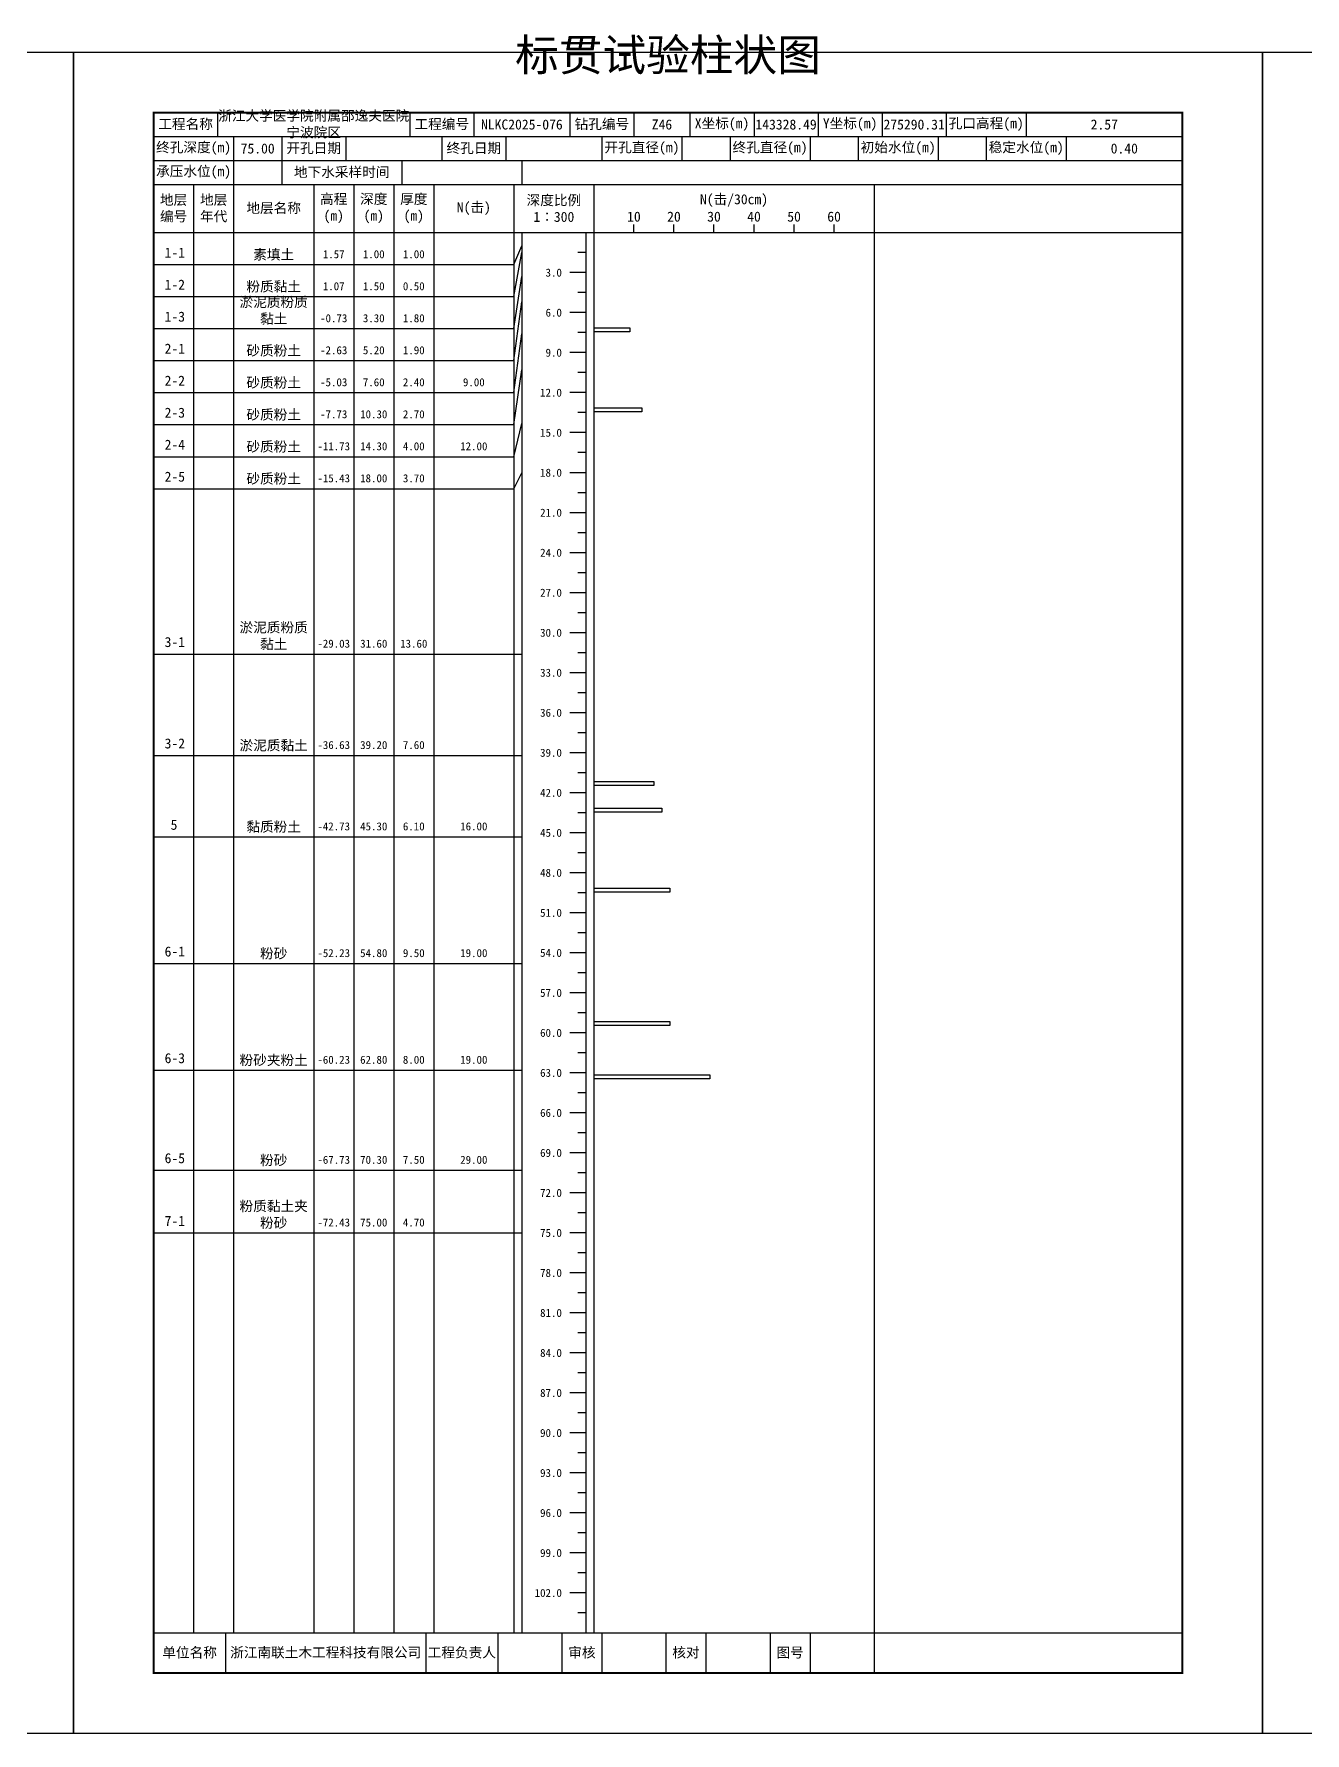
# Model space of a CAD drawing. Extents: x 297 to 65340, y 0 to 425.
# Drawn here: x 46025.1 to 46342.6, y 0 to 424.6 of the extents above; entities that cross this region are included whole.
import ezdxf
from ezdxf.enums import TextEntityAlignment as Align

# ---------------------------------------------------------------- set-up
doc = ezdxf.new("R2010")
doc.units = 0
doc.layers.add('FRAME', color=7, linetype='CONTINUOUS')
doc.layers.add('STRATUM', color=7, linetype='CONTINUOUS')
doc.styles.add('ST', font='')
doc.styles.get('ST').set_extended_font_data('SimSun')

msp = doc.modelspace()

# ---------------------------------------------------------------- linework, layer by layer
at = {"layer": 'FRAME', "color": 245, "linetype": 'Continuous'}
for points in [[(45738, 0), (46035, 0), (46035, 420), (45738, 420)], [(46035, 0), (46332, 0), (46332, 420), (46035, 420)], [(46332, 0), (46629, 0), (46629, 420), (46332, 420)]]:
    msp.add_lwpolyline(points, close=True, dxfattribs=at)
at = {"layer": 'FRAME', "linetype": 'Continuous', "const_width": 0.5}
msp.add_lwpolyline([(46055, 15), (46312, 15), (46312, 405), (46055, 405)], close=True, dxfattribs=at)
at = {"layer": 'FRAME', "color": 0, "linetype": 'Continuous'}
for points in [[(46071, 405), (46071, 399)], [(46119, 405), (46119, 399)], [(46135, 405), (46135, 399)], [(46159, 405), (46159, 399)], [(46175, 405), (46175, 399)], [(46189, 405), (46189, 399)], [(46205, 405), (46205, 399)], [(46221, 405), (46221, 399)], [(46237, 405), (46237, 399)], [(46253, 405), (46253, 399)], [(46273, 405), (46273, 399)], [(46312, 405), (46312, 399)], [(46055, 399), (46312, 399)], [(46075, 399), (46075, 393)], [(46087, 399), (46087, 393)], [(46103, 399), (46103, 393)], [(46127, 399), (46127, 393)], [(46143, 399), (46143, 393)], [(46167, 399), (46167, 393)], [(46187, 399), (46187, 393)], [(46199, 399), (46199, 393)], [(46219, 399), (46219, 393)], [(46231, 399), (46231, 393)], [(46251, 399), (46251, 393)], [(46263, 399), (46263, 393)], [(46283, 399), (46283, 393)], [(46312, 399), (46312, 393)], [(46055, 393), (46312, 393)], [(46075, 393), (46075, 387)], [(46087, 393), (46087, 387)], [(46117, 393), (46117, 387)], [(46147, 393), (46147, 387)], [(46055, 387), (46312, 387)], [(46065, 387), (46065, 25)], [(46075, 387), (46075, 25)], [(46095, 387), (46095, 25)], [(46105, 387), (46105, 25)], [(46115, 387), (46115, 25)], [(46125, 387), (46125, 25)], [(46145, 387), (46145, 25)], [(46165, 387), (46165, 25)], [(46235, 387), (46235, 25)], [(46055, 375), (46312, 375)], [(46147, 375), (46147, 25)], [(46163, 375), (46163, 25)], [(46175, 375), (46175, 377)], [(46185, 375), (46185, 377)], [(46195, 375), (46195, 377)], [(46205, 375), (46205, 377)], [(46215, 375), (46215, 377)], [(46225, 375), (46225, 377)], [(46055, 25), (46312, 25)], [(46073, 25), (46073, 15)], [(46123, 25), (46123, 15)], [(46141, 25), (46141, 15)], [(46157, 25), (46157, 15)], [(46167, 25), (46167, 15)], [(46183, 25), (46183, 15)], [(46193, 25), (46193, 15)], [(46209, 25), (46209, 15)], [(46219, 25), (46219, 15)], [(46235, 25), (46235, 15)]]:
    msp.add_lwpolyline(points, dxfattribs=at)
at = {"layer": 'STRATUM', "linetype": 'Continuous'}
for points in [[(46145, 367), (46147, 371.67)], [(46145, 359), (46147, 370)], [(46163, 370), (46161, 370)], [(46055, 367), (46065, 367)], [(46065, 367), (46075, 367)], [(46075, 367), (46095, 367)], [(46095, 367), (46105, 367)], [(46105, 367), (46115, 367)], [(46115, 367), (46125, 367)], [(46125, 367), (46145, 367)], [(46145, 351), (46147, 364)], [(46163, 365), (46159, 365)], [(46055, 359), (46065, 359)], [(46065, 359), (46075, 359)], [(46075, 359), (46095, 359)], [(46095, 359), (46105, 359)], [(46105, 359), (46115, 359)], [(46115, 359), (46125, 359)], [(46125, 359), (46145, 359)], [(46145, 343), (46147, 357.67)], [(46163, 360), (46161, 360)], [(46163, 355), (46159, 355)], [(46055, 351), (46065, 351)], [(46065, 351), (46075, 351)], [(46075, 351), (46095, 351)], [(46095, 351), (46105, 351)], [(46105, 351), (46115, 351)], [(46115, 351), (46125, 351)], [(46125, 351), (46145, 351)], [(46145, 335), (46147, 349.67)], [(46163, 350), (46161, 350)], [(46165, 351.17), (46174, 351.17), (46174, 350.17), (46165, 350.17)], [(46163, 345), (46159, 345)], [(46055, 343), (46065, 343)], [(46065, 343), (46075, 343)], [(46075, 343), (46095, 343)], [(46095, 343), (46105, 343)], [(46105, 343), (46115, 343)], [(46115, 343), (46125, 343)], [(46125, 343), (46145, 343)], [(46145, 327), (46147, 340.67)], [(46163, 340), (46161, 340)], [(46055, 335), (46065, 335)], [(46065, 335), (46075, 335)], [(46075, 335), (46095, 335)], [(46095, 335), (46105, 335)], [(46105, 335), (46115, 335)], [(46115, 335), (46125, 335)], [(46125, 335), (46145, 335)], [(46163, 335), (46159, 335)], [(46055, 327), (46065, 327)], [(46065, 327), (46075, 327)], [(46075, 327), (46095, 327)], [(46095, 327), (46105, 327)], [(46105, 327), (46115, 327)], [(46115, 327), (46125, 327)], [(46125, 327), (46145, 327)], [(46145, 319), (46147, 327.33)], [(46163, 330), (46161, 330)], [(46165, 331.17), (46177, 331.17), (46177, 330.17), (46165, 330.17)], [(46163, 325), (46159, 325)], [(46055, 319), (46065, 319)], [(46065, 319), (46075, 319)], [(46075, 319), (46095, 319)], [(46095, 319), (46105, 319)], [(46105, 319), (46115, 319)], [(46115, 319), (46125, 319)], [(46125, 319), (46145, 319)], [(46163, 320), (46161, 320)], [(46145, 311), (46147, 315)], [(46163, 315), (46159, 315)], [(46055, 311), (46065, 311)], [(46065, 311), (46075, 311)], [(46075, 311), (46095, 311)], [(46095, 311), (46105, 311)], [(46105, 311), (46115, 311)], [(46115, 311), (46125, 311)], [(46125, 311), (46145, 311)], [(46163, 310), (46161, 310)], [(46163, 305), (46159, 305)], [(46163, 300), (46161, 300)], [(46163, 295), (46159, 295)], [(46163, 290), (46161, 290)], [(46163, 285), (46159, 285)], [(46163, 280), (46161, 280)], [(46163, 275), (46159, 275)], [(46055, 269.67), (46065, 269.67)], [(46065, 269.67), (46075, 269.67)], [(46075, 269.67), (46095, 269.67)], [(46095, 269.67), (46105, 269.67)], [(46105, 269.67), (46115, 269.67)], [(46115, 269.67), (46125, 269.67)], [(46125, 269.67), (46145, 269.67)], [(46145, 269.67), (46147, 269.67)], [(46163, 270), (46161, 270)], [(46163, 265), (46159, 265)], [(46163, 260), (46161, 260)], [(46163, 255), (46159, 255)], [(46163, 250), (46161, 250)], [(46055, 244.33), (46065, 244.33)], [(46065, 244.33), (46075, 244.33)], [(46075, 244.33), (46095, 244.33)], [(46095, 244.33), (46105, 244.33)], [(46105, 244.33), (46115, 244.33)], [(46115, 244.33), (46125, 244.33)], [(46125, 244.33), (46145, 244.33)], [(46145, 244.33), (46147, 244.33)], [(46163, 245), (46159, 245)], [(46163, 240), (46161, 240)], [(46165, 237.83), (46180, 237.83), (46180, 236.83), (46165, 236.83)], [(46163, 235), (46159, 235)], [(46163, 230), (46161, 230)], [(46165, 231.17), (46182, 231.17), (46182, 230.17), (46165, 230.17)], [(46055, 224), (46065, 224)], [(46065, 224), (46075, 224)], [(46075, 224), (46095, 224)], [(46095, 224), (46105, 224)], [(46105, 224), (46115, 224)], [(46115, 224), (46125, 224)], [(46125, 224), (46145, 224)], [(46145, 224), (46147, 224)], [(46163, 225), (46159, 225)], [(46163, 220), (46161, 220)], [(46163, 215), (46159, 215)], [(46163, 210), (46161, 210)], [(46165, 211.17), (46184, 211.17), (46184, 210.17), (46165, 210.17)], [(46163, 205), (46159, 205)], [(46163, 200), (46161, 200)], [(46055, 192.33), (46065, 192.33)], [(46065, 192.33), (46075, 192.33)], [(46075, 192.33), (46095, 192.33)], [(46095, 192.33), (46105, 192.33)], [(46105, 192.33), (46115, 192.33)], [(46115, 192.33), (46125, 192.33)], [(46125, 192.33), (46145, 192.33)], [(46145, 192.33), (46147, 192.33)], [(46163, 195), (46159, 195)], [(46163, 190), (46161, 190)], [(46163, 185), (46159, 185)], [(46163, 180), (46161, 180)], [(46163, 175), (46159, 175)], [(46165, 177.83), (46184, 177.83), (46184, 176.83), (46165, 176.83)], [(46163, 170), (46161, 170)], [(46055, 165.67), (46065, 165.67)], [(46065, 165.67), (46075, 165.67)], [(46075, 165.67), (46095, 165.67)], [(46095, 165.67), (46105, 165.67)], [(46105, 165.67), (46115, 165.67)], [(46115, 165.67), (46125, 165.67)], [(46125, 165.67), (46145, 165.67)], [(46145, 165.67), (46147, 165.67)], [(46163, 165), (46159, 165)], [(46165, 164.5), (46194, 164.5), (46194, 163.5), (46165, 163.5)], [(46163, 160), (46161, 160)], [(46163, 155), (46159, 155)], [(46163, 150), (46161, 150)], [(46163, 145), (46159, 145)], [(46055, 140.67), (46065, 140.67)], [(46065, 140.67), (46075, 140.67)], [(46075, 140.67), (46095, 140.67)], [(46095, 140.67), (46105, 140.67)], [(46105, 140.67), (46115, 140.67)], [(46115, 140.67), (46125, 140.67)], [(46125, 140.67), (46145, 140.67)], [(46145, 140.67), (46147, 140.67)], [(46163, 140), (46161, 140)], [(46163, 135), (46159, 135)], [(46163, 130), (46161, 130)], [(46055, 125), (46065, 125)], [(46065, 125), (46075, 125)], [(46075, 125), (46095, 125)], [(46095, 125), (46105, 125)], [(46105, 125), (46115, 125)], [(46115, 125), (46125, 125)], [(46125, 125), (46145, 125)], [(46145, 125), (46147, 125)], [(46163, 125), (46159, 125)], [(46163, 120), (46161, 120)], [(46163, 115), (46159, 115)], [(46163, 110), (46161, 110)], [(46163, 105), (46159, 105)], [(46163, 100), (46161, 100)], [(46163, 95), (46159, 95)], [(46163, 90), (46161, 90)], [(46163, 85), (46159, 85)], [(46163, 80), (46161, 80)], [(46163, 75), (46159, 75)], [(46163, 70), (46161, 70)], [(46163, 65), (46159, 65)], [(46163, 60), (46161, 60)], [(46163, 55), (46159, 55)], [(46163, 50), (46161, 50)], [(46163, 45), (46159, 45)], [(46163, 40), (46161, 40)], [(46163, 35), (46159, 35)], [(46163, 30), (46161, 30)]]:
    msp.add_lwpolyline(points, dxfattribs=at)

# ---------------------------------------------------------------- texts
at = {"layer": 'FRAME', "style": 'ST'}
msp.add_text('标贯试验柱状图', height=8, dxfattribs=at).set_placement((46183.5, 413), align=Align.BOTTOM_CENTER)
for s, p in [('10', (46175, 379)), ('20', (46185, 379)), ('30', (46195, 379)), ('40', (46205, 379)), ('50', (46215, 379)), ('60', (46225, 379))]:
    msp.add_text(s, height=2.5, dxfattribs=at).set_placement(p, align=Align.MIDDLE_CENTER)
at = {"layer": 'FRAME', "char_height": 2.5, "attachment_point": 5, "style": 'ST'}
for s, insert, width in [('工程名称', (46063, 402), 16), ('浙江大学医学院附属邵逸夫医院宁波院区', (46095, 402), 48), ('工程编号', (46127, 402), 16), ('钻孔编号', (46167, 402), 16), ('X坐标(m)', (46197, 402), 16), ('Y坐标(m)', (46229, 402), 16), ('孔口高程(m)', (46263, 402), 20), ('NLKC2025-076', (46147, 402), 24), ('Z46', (46182, 402), 14), ('143328.49', (46213, 402), 16), ('275290.31', (46245, 402), 16), ('2.57', (46292.5, 402), 39), ('终孔深度(m)', (46065, 396), 20), ('75.00', (46081, 396), 12), ('开孔日期', (46095, 396), 16), ('终孔日期', (46135, 396), 16), ('开孔直径(m)', (46177, 396), 20), ('终孔直径(m)', (46209, 396), 20), ('初始水位(m)', (46241, 396), 20), ('稳定水位(m)', (46273, 396), 20), ('0.40', (46297.5, 396), 29), ('承压水位(m)', (46065, 390), 20), ('地下水采样时间', (46102, 390), 30), ('地层编号', (46060, 381), 10), ('地层年代', (46070, 381), 10), ('地层名称', (46085, 381), 20), ('高程\\P(m)', (46100, 381), 10), ('深度\\P(m)', (46110, 381), 10), ('厚度\\P(m)', (46120, 381), 10), ('N(击)', (46135, 381), 20), ('深度比例\\P1∶300', (46155, 381), 20), ('N(击/30cm)', (46200, 383), 70), ('单位名称', (46064, 20), 18), ('浙江南联土木工程科技有限公司', (46098, 20), 50), ('工程负责人', (46132, 20), 18), ('审核', (46162, 20), 10), ('核对', (46188, 20), 10), ('图号', (46214, 20), 10)]:
    msp.add_mtext(s, dxfattribs=dict(at, insert=insert, width=width))
at = {"layer": 'STRATUM', "style": 'ST'}
for s, p in [('1-1', (46057.75, 370)), ('1-2', (46057.75, 362)), ('1-3', (46057.75, 354)), ('2-1', (46057.75, 346)), ('2-2', (46057.75, 338)), ('2-3', (46057.75, 330)), ('2-4', (46057.75, 322)), ('2-5', (46057.75, 314)), ('3-1', (46057.75, 272.67)), ('3-2', (46057.75, 247.33)), ('5', (46059.25, 227)), ('6-1', (46057.75, 195.33)), ('6-3', (46057.75, 168.67)), ('6-5', (46057.75, 143.67)), ('7-1', (46057.75, 128))]:
    msp.add_text(s, height=2.5, dxfattribs=at).set_placement(p, align=Align.MIDDLE_LEFT)
for s, p in [('1.57', (46100, 368)), ('1.00', (46110, 368)), ('1.00', (46120, 368)), ('1.07', (46100, 360)), ('1.50', (46110, 360)), ('0.50', (46120, 360)), ('-0.73', (46100, 352)), ('3.30', (46110, 352)), ('1.80', (46120, 352)), ('-2.63', (46100, 344)), ('5.20', (46110, 344)), ('1.90', (46120, 344)), ('-5.03', (46100, 336)), ('7.60', (46110, 336)), ('2.40', (46120, 336)), ('9.00', (46135, 336)), ('-7.73', (46100, 328)), ('10.30', (46110, 328)), ('2.70', (46120, 328)), ('-11.73', (46100, 320)), ('14.30', (46110, 320)), ('4.00', (46120, 320)), ('12.00', (46135, 320)), ('-15.43', (46100, 312)), ('18.00', (46110, 312)), ('3.70', (46120, 312)), ('-29.03', (46100, 270.67)), ('31.60', (46110, 270.67)), ('13.60', (46120, 270.67)), ('-36.63', (46100, 245.33)), ('39.20', (46110, 245.33)), ('7.60', (46120, 245.33)), ('-42.73', (46100, 225)), ('45.30', (46110, 225)), ('6.10', (46120, 225)), ('16.00', (46135, 225)), ('-52.23', (46100, 193.33)), ('54.80', (46110, 193.33)), ('9.50', (46120, 193.33)), ('19.00', (46135, 193.33)), ('-60.23', (46100, 166.67)), ('62.80', (46110, 166.67)), ('8.00', (46120, 166.67)), ('19.00', (46135, 166.67)), ('-67.73', (46100, 141.67)), ('70.30', (46110, 141.67)), ('7.50', (46120, 141.67)), ('29.00', (46135, 141.67)), ('-72.43', (46100, 126)), ('75.00', (46110, 126)), ('4.70', (46120, 126))]:
    msp.add_text(s, height=2, dxfattribs=at).set_placement(p, align=Align.BOTTOM_CENTER)
for s, p in [('3.0', (46157, 365)), ('6.0', (46157, 355)), ('9.0', (46157, 345)), ('12.0', (46157, 335)), ('15.0', (46157, 325)), ('18.0', (46157, 315)), ('21.0', (46157, 305)), ('24.0', (46157, 295)), ('27.0', (46157, 285)), ('30.0', (46157, 275)), ('33.0', (46157, 265)), ('36.0', (46157, 255)), ('39.0', (46157, 245)), ('42.0', (46157, 235)), ('45.0', (46157, 225)), ('48.0', (46157, 215)), ('51.0', (46157, 205)), ('54.0', (46157, 195)), ('57.0', (46157, 185)), ('60.0', (46157, 175)), ('63.0', (46157, 165)), ('66.0', (46157, 155)), ('69.0', (46157, 145)), ('72.0', (46157, 135)), ('75.0', (46157, 125)), ('78.0', (46157, 115)), ('81.0', (46157, 105)), ('84.0', (46157, 95)), ('87.0', (46157, 85)), ('90.0', (46157, 75)), ('93.0', (46157, 65)), ('96.0', (46157, 55)), ('99.0', (46157, 45)), ('102.0', (46157, 35))]:
    msp.add_text(s, height=2, dxfattribs=at).set_placement(p, align=Align.MIDDLE_RIGHT)
at = {"layer": 'STRATUM', "char_height": 2.5, "width": 20, "attachment_point": 8, "style": 'ST'}
for s, insert in [('素填土', (46085, 368)), ('粉质黏土', (46085, 360)), ('淤泥质粉质黏土', (46085, 352)), ('砂质粉土', (46085, 344)), ('砂质粉土', (46085, 336)), ('砂质粉土', (46085, 328)), ('砂质粉土', (46085, 320)), ('砂质粉土', (46085, 312)), ('淤泥质粉质黏土', (46085, 270.67)), ('淤泥质黏土', (46085, 245.33)), ('黏质粉土', (46085, 225)), ('粉砂', (46085, 193.33)), ('粉砂夹粉土', (46085, 166.67)), ('粉砂', (46085, 141.67)), ('粉质黏土夹粉砂', (46085, 126))]:
    msp.add_mtext(s, dxfattribs=dict(at, insert=insert))

doc.saveas('drawing.dxf')
